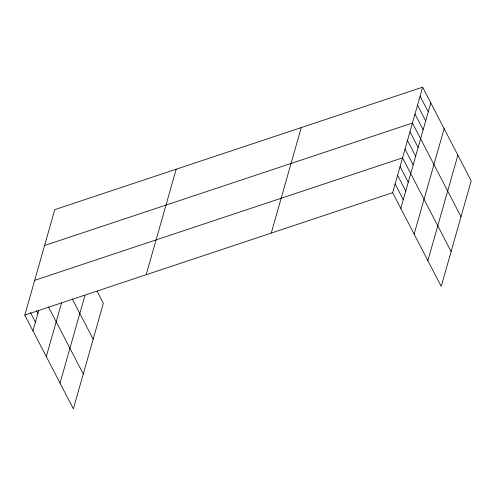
<?xml version="1.0" encoding="UTF-8"?>
<svg xmlns="http://www.w3.org/2000/svg" width="496" height="496" viewBox="0 0 496 496"><rect width="100%" height="100%" fill="white"/><g stroke="black" fill="none" stroke-linecap="round" stroke-linejoin="round"><path stroke-width="0.74" d="M97.036 291.146L103.354 303.329L73.365 408.816L24.8 315.121L54.783 209.634L422.635 87.184L471.2 180.879L441.217 286.366L392.646 192.671L422.635 87.184M32.965 330.869L38.738 310.564M46.295 356.593L61.554 302.926M60.035 383.092L84.921 295.542M146.19 274.716L176.173 169.229M271.256 233.083L301.246 127.596M400.811 208.419L430.795 102.932M414.141 234.143L444.131 128.656M427.881 260.642L457.87 155.155M44.59 245.501L412.436 123.051L461.007 216.746M34.695 280.308L402.541 157.858L451.112 251.553M24.8 315.121L392.646 192.671M420.087 96.15L428.246 111.904M417.539 105.115L425.698 120.869M414.985 114.086L423.15 129.834M409.963 131.756L418.128 147.504M407.489 140.455L415.654 156.203M405.015 149.16L413.18 164.908M400.067 166.563L408.233 182.311M397.594 175.268L405.759 191.016M395.12 183.966L403.285 199.721M72.267 298.896L93.155 339.196M48.472 306.888L83.26 374.003M36.493 310.725L37.913 313.466M30.467 312.579L35.439 322.171"/></g></svg>
